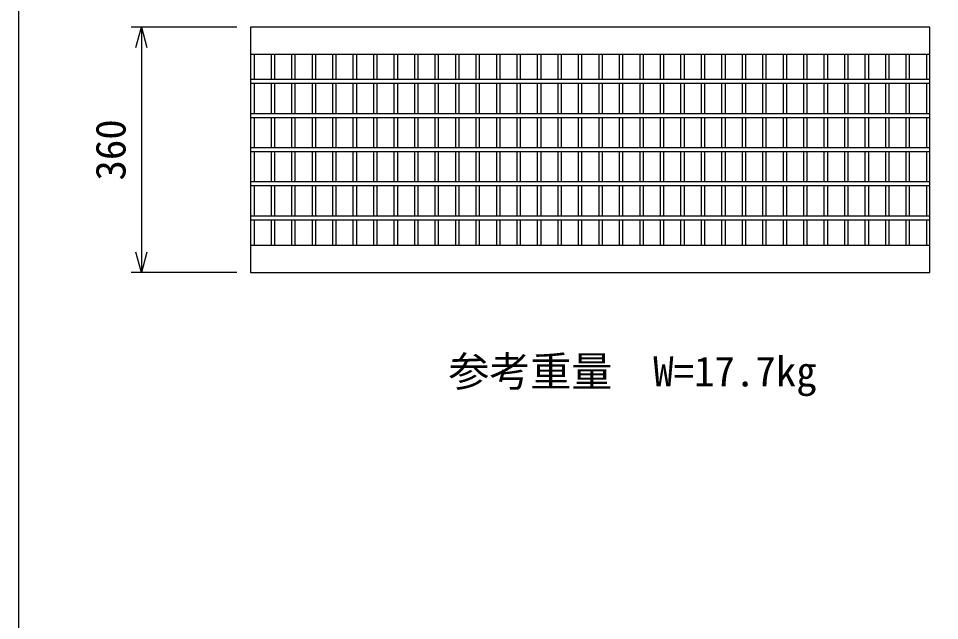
# Model space of a CAD drawing. Units: millimetres, scale not verified. Extents: x -25200 to 25200, y -8910 to 8910.
# Drawn here: x -17717 to -16367, y -4415 to -3532 of the extents above; entities that cross this region are included whole.
import ezdxf
from ezdxf.enums import TextEntityAlignment as Align

# ---------------------------------------------------------------- set-up
doc = ezdxf.new("R2010")
doc.units = ezdxf.units.MM
doc.header["$LTSCALE"] = 30
for name, color, linetype, lineweight in [('0-0_DIM', 7, 'Continuous', 25), ('0-2_HATCH', 6, 'Continuous', 25), ('0-6_TXT', 7, 'Continuous', 25)]:
    doc.layers.add(name, color=color, linetype=linetype, lineweight=lineweight)
doc.styles.add('ＭＳ ゴシック', font='')
doc.styles.get('ＭＳ ゴシック').set_extended_font_data('MS Gothic')

msp = doc.modelspace()

# ---------------------------------------------------------------- linework, layer by layer
at = {"layer": '0-0_DIM'}
for p, q in [((-17396.52, -3545.01), (-17551.52, -3545.01)), ((-17536.52, -3545.01), (-17536.52, -3905.01)), ((-17396.52, -3905.01), (-17551.52, -3905.01))]:
    msp.add_line(p, q, dxfattribs=at)
for points in [[(-17544.56, -3575.01), (-17536.52, -3545.01), (-17528.48, -3575.01)], [(-17528.48, -3875.01), (-17536.52, -3905.01), (-17544.56, -3875.01)]]:
    msp.add_lwpolyline(points, dxfattribs=at)
at = {"layer": '0-2_HATCH'}
for p, q in [((-17376.52, -3585.01), (-16381.52, -3585.01)), ((-17371.52, -3585.01), (-17371.52, -3622.01)), ((-17346.52, -3585.01), (-17346.52, -3622.01)), ((-17341.52, -3585.01), (-17341.52, -3622.01)), ((-17316.52, -3585.01), (-17316.52, -3622.01)), ((-17311.52, -3585.01), (-17311.52, -3622.01)), ((-17286.52, -3585.01), (-17286.52, -3622.01)), ((-17281.52, -3585.01), (-17281.52, -3622.01)), ((-17256.52, -3585.01), (-17256.52, -3622.01)), ((-17251.52, -3585.01), (-17251.52, -3622.01)), ((-17226.52, -3585.01), (-17226.52, -3622.01)), ((-17221.52, -3585.01), (-17221.52, -3622.01)), ((-17196.52, -3585.01), (-17196.52, -3622.01)), ((-17191.52, -3585.01), (-17191.52, -3622.01)), ((-17166.52, -3585.01), (-17166.52, -3622.01)), ((-17161.52, -3585.01), (-17161.52, -3622.01)), ((-17136.52, -3585.01), (-17136.52, -3622.01)), ((-17131.52, -3585.01), (-17131.52, -3622.01)), ((-17106.52, -3585.01), (-17106.52, -3622.01)), ((-17101.52, -3585.01), (-17101.52, -3622.01)), ((-17076.52, -3585.01), (-17076.52, -3622.01)), ((-17071.52, -3585.01), (-17071.52, -3622.01)), ((-17046.52, -3585.01), (-17046.52, -3622.01)), ((-17041.52, -3585.01), (-17041.52, -3622.01)), ((-17016.52, -3585.01), (-17016.52, -3622.01)), ((-17011.52, -3585.01), (-17011.52, -3622.01)), ((-16986.52, -3585.01), (-16986.52, -3622.01)), ((-16981.52, -3585.01), (-16981.52, -3622.01)), ((-16956.52, -3585.01), (-16956.52, -3622.01)), ((-16951.52, -3585.01), (-16951.52, -3622.01)), ((-16926.52, -3585.01), (-16926.52, -3622.01)), ((-16921.52, -3585.01), (-16921.52, -3622.01)), ((-16896.52, -3585.01), (-16896.52, -3622.01)), ((-16891.52, -3585.01), (-16891.52, -3622.01)), ((-16866.52, -3585.01), (-16866.52, -3622.01)), ((-16861.52, -3585.01), (-16861.52, -3622.01)), ((-16836.52, -3585.01), (-16836.52, -3622.01)), ((-16831.52, -3585.01), (-16831.52, -3622.01)), ((-16806.52, -3585.01), (-16806.52, -3622.01)), ((-16801.52, -3585.01), (-16801.52, -3622.01)), ((-16776.52, -3585.01), (-16776.52, -3622.01)), ((-16771.52, -3585.01), (-16771.52, -3622.01)), ((-16746.52, -3585.01), (-16746.52, -3622.01)), ((-16741.52, -3585.01), (-16741.52, -3622.01)), ((-16716.52, -3585.01), (-16716.52, -3622.01)), ((-16711.52, -3585.01), (-16711.52, -3622.01)), ((-16686.52, -3585.01), (-16686.52, -3622.01)), ((-16681.52, -3585.01), (-16681.52, -3622.01)), ((-16656.52, -3585.01), (-16656.52, -3622.01)), ((-16651.52, -3585.01), (-16651.52, -3622.01)), ((-16626.52, -3585.01), (-16626.52, -3622.01)), ((-16621.52, -3585.01), (-16621.52, -3622.01)), ((-16596.52, -3585.01), (-16596.52, -3622.01)), ((-16591.52, -3585.01), (-16591.52, -3622.01)), ((-16566.52, -3585.01), (-16566.52, -3622.01)), ((-16561.52, -3585.01), (-16561.52, -3622.01)), ((-16536.52, -3585.01), (-16536.52, -3622.01)), ((-16531.52, -3585.01), (-16531.52, -3622.01)), ((-16506.52, -3585.01), (-16506.52, -3622.01)), ((-16501.52, -3585.01), (-16501.52, -3622.01)), ((-16476.52, -3585.01), (-16476.52, -3622.01)), ((-16471.52, -3585.01), (-16471.52, -3622.01)), ((-16446.52, -3585.01), (-16446.52, -3622.01)), ((-16441.52, -3585.01), (-16441.52, -3622.01)), ((-16416.52, -3585.01), (-16416.52, -3622.01)), ((-16411.52, -3585.01), (-16411.52, -3622.01)), ((-16386.52, -3585.01), (-16386.52, -3622.01)), ((-16381.52, -3622.01), (-17376.52, -3622.01)), ((-16381.52, -3628.01), (-17376.52, -3628.01)), ((-17371.52, -3628.01), (-17371.52, -3672.01)), ((-17346.52, -3628.01), (-17346.52, -3672.01)), ((-17341.52, -3628.01), (-17341.52, -3672.01)), ((-17316.52, -3628.01), (-17316.52, -3672.01)), ((-17311.52, -3628.01), (-17311.52, -3672.01)), ((-17286.52, -3628.01), (-17286.52, -3672.01)), ((-17281.52, -3628.01), (-17281.52, -3672.01)), ((-17256.52, -3628.01), (-17256.52, -3672.01)), ((-17251.52, -3628.01), (-17251.52, -3672.01)), ((-17226.52, -3628.01), (-17226.52, -3672.01)), ((-17221.52, -3628.01), (-17221.52, -3672.01)), ((-17196.52, -3628.01), (-17196.52, -3672.01)), ((-17191.52, -3628.01), (-17191.52, -3672.01)), ((-17166.52, -3628.01), (-17166.52, -3672.01)), ((-17161.52, -3628.01), (-17161.52, -3672.01)), ((-17136.52, -3628.01), (-17136.52, -3672.01)), ((-17131.52, -3628.01), (-17131.52, -3672.01)), ((-17106.52, -3628.01), (-17106.52, -3672.01)), ((-17101.52, -3628.01), (-17101.52, -3672.01)), ((-17076.52, -3628.01), (-17076.52, -3672.01)), ((-17071.52, -3628.01), (-17071.52, -3672.01)), ((-17046.52, -3628.01), (-17046.52, -3672.01)), ((-17041.52, -3628.01), (-17041.52, -3672.01)), ((-17016.52, -3628.01), (-17016.52, -3672.01)), ((-17011.52, -3628.01), (-17011.52, -3672.01)), ((-16986.52, -3628.01), (-16986.52, -3672.01)), ((-16981.52, -3628.01), (-16981.52, -3672.01)), ((-16956.52, -3628.01), (-16956.52, -3672.01)), ((-16951.52, -3628.01), (-16951.52, -3672.01)), ((-16926.52, -3628.01), (-16926.52, -3672.01)), ((-16921.52, -3628.01), (-16921.52, -3672.01)), ((-16896.52, -3628.01), (-16896.52, -3672.01)), ((-16891.52, -3628.01), (-16891.52, -3672.01)), ((-16866.52, -3628.01), (-16866.52, -3672.01)), ((-16861.52, -3628.01), (-16861.52, -3672.01)), ((-16836.52, -3628.01), (-16836.52, -3672.01)), ((-16831.52, -3628.01), (-16831.52, -3672.01)), ((-16806.52, -3628.01), (-16806.52, -3672.01)), ((-16801.52, -3628.01), (-16801.52, -3672.01)), ((-16776.52, -3628.01), (-16776.52, -3672.01)), ((-16771.52, -3628.01), (-16771.52, -3672.01)), ((-16746.52, -3628.01), (-16746.52, -3672.01)), ((-16741.52, -3628.01), (-16741.52, -3672.01)), ((-16716.52, -3628.01), (-16716.52, -3672.01)), ((-16711.52, -3628.01), (-16711.52, -3672.01)), ((-16686.52, -3628.01), (-16686.52, -3672.01)), ((-16681.52, -3628.01), (-16681.52, -3672.01)), ((-16656.52, -3628.01), (-16656.52, -3672.01)), ((-16651.52, -3628.01), (-16651.52, -3672.01)), ((-16626.52, -3628.01), (-16626.52, -3672.01)), ((-16621.52, -3628.01), (-16621.52, -3672.01)), ((-16596.52, -3628.01), (-16596.52, -3672.01)), ((-16591.52, -3628.01), (-16591.52, -3672.01)), ((-16566.52, -3628.01), (-16566.52, -3672.01)), ((-16561.52, -3628.01), (-16561.52, -3672.01)), ((-16536.52, -3628.01), (-16536.52, -3672.01)), ((-16531.52, -3628.01), (-16531.52, -3672.01)), ((-16506.52, -3628.01), (-16506.52, -3672.01)), ((-16501.52, -3628.01), (-16501.52, -3672.01)), ((-16476.52, -3628.01), (-16476.52, -3672.01)), ((-16471.52, -3628.01), (-16471.52, -3672.01)), ((-16446.52, -3628.01), (-16446.52, -3672.01)), ((-16441.52, -3628.01), (-16441.52, -3672.01)), ((-16416.52, -3628.01), (-16416.52, -3672.01)), ((-16411.52, -3628.01), (-16411.52, -3672.01)), ((-16386.52, -3628.01), (-16386.52, -3672.01)), ((-16381.52, -3672.01), (-17376.52, -3672.01)), ((-16381.52, -3678.01), (-17376.52, -3678.01)), ((-17371.52, -3678.01), (-17371.52, -3722.01)), ((-17346.52, -3678.01), (-17346.52, -3722.01)), ((-17341.52, -3678.01), (-17341.52, -3722.01)), ((-17316.52, -3678.01), (-17316.52, -3722.01)), ((-17311.52, -3678.01), (-17311.52, -3722.01)), ((-17286.52, -3678.01), (-17286.52, -3722.01)), ((-17281.52, -3678.01), (-17281.52, -3722.01)), ((-17256.52, -3678.01), (-17256.52, -3722.01)), ((-17251.52, -3678.01), (-17251.52, -3722.01)), ((-17226.52, -3678.01), (-17226.52, -3722.01)), ((-17221.52, -3678.01), (-17221.52, -3722.01)), ((-17196.52, -3678.01), (-17196.52, -3722.01)), ((-17191.52, -3678.01), (-17191.52, -3722.01)), ((-17166.52, -3678.01), (-17166.52, -3722.01)), ((-17161.52, -3678.01), (-17161.52, -3722.01)), ((-17136.52, -3678.01), (-17136.52, -3722.01)), ((-17131.52, -3678.01), (-17131.52, -3722.01)), ((-17106.52, -3678.01), (-17106.52, -3722.01)), ((-17101.52, -3678.01), (-17101.52, -3722.01)), ((-17076.52, -3678.01), (-17076.52, -3722.01)), ((-17071.52, -3678.01), (-17071.52, -3722.01)), ((-17046.52, -3678.01), (-17046.52, -3722.01)), ((-17041.52, -3678.01), (-17041.52, -3722.01)), ((-17016.52, -3678.01), (-17016.52, -3722.01)), ((-17011.52, -3678.01), (-17011.52, -3722.01)), ((-16986.52, -3678.01), (-16986.52, -3722.01)), ((-16981.52, -3678.01), (-16981.52, -3722.01)), ((-16956.52, -3678.01), (-16956.52, -3722.01)), ((-16951.52, -3678.01), (-16951.52, -3722.01)), ((-16926.52, -3678.01), (-16926.52, -3722.01)), ((-16921.52, -3678.01), (-16921.52, -3722.01)), ((-16896.52, -3678.01), (-16896.52, -3722.01)), ((-16891.52, -3678.01), (-16891.52, -3722.01)), ((-16866.52, -3678.01), (-16866.52, -3722.01)), ((-16861.52, -3678.01), (-16861.52, -3722.01)), ((-16836.52, -3678.01), (-16836.52, -3722.01)), ((-16831.52, -3678.01), (-16831.52, -3722.01)), ((-16806.52, -3678.01), (-16806.52, -3722.01)), ((-16801.52, -3678.01), (-16801.52, -3722.01)), ((-16776.52, -3678.01), (-16776.52, -3722.01)), ((-16771.52, -3678.01), (-16771.52, -3722.01)), ((-16746.52, -3678.01), (-16746.52, -3722.01)), ((-16741.52, -3678.01), (-16741.52, -3722.01)), ((-16716.52, -3678.01), (-16716.52, -3722.01)), ((-16711.52, -3678.01), (-16711.52, -3722.01)), ((-16686.52, -3678.01), (-16686.52, -3722.01)), ((-16681.52, -3678.01), (-16681.52, -3722.01)), ((-16656.52, -3678.01), (-16656.52, -3722.01)), ((-16651.52, -3678.01), (-16651.52, -3722.01)), ((-16626.52, -3678.01), (-16626.52, -3722.01)), ((-16621.52, -3678.01), (-16621.52, -3722.01)), ((-16596.52, -3678.01), (-16596.52, -3722.01)), ((-16591.52, -3678.01), (-16591.52, -3722.01)), ((-16566.52, -3678.01), (-16566.52, -3722.01)), ((-16561.52, -3678.01), (-16561.52, -3722.01)), ((-16536.52, -3678.01), (-16536.52, -3722.01)), ((-16531.52, -3678.01), (-16531.52, -3722.01)), ((-16506.52, -3678.01), (-16506.52, -3722.01)), ((-16501.52, -3678.01), (-16501.52, -3722.01)), ((-16476.52, -3678.01), (-16476.52, -3722.01)), ((-16471.52, -3678.01), (-16471.52, -3722.01)), ((-16446.52, -3678.01), (-16446.52, -3722.01)), ((-16441.52, -3678.01), (-16441.52, -3722.01)), ((-16416.52, -3678.01), (-16416.52, -3722.01)), ((-16411.52, -3678.01), (-16411.52, -3722.01)), ((-16386.52, -3678.01), (-16386.52, -3722.01)), ((-16381.52, -3722.01), (-17376.52, -3722.01)), ((-16381.52, -3728.01), (-17376.52, -3728.01)), ((-17371.52, -3728.01), (-17371.52, -3772.01)), ((-17346.52, -3728.01), (-17346.52, -3772.01)), ((-17341.52, -3728.01), (-17341.52, -3772.01)), ((-17316.52, -3728.01), (-17316.52, -3772.01)), ((-17311.52, -3728.01), (-17311.52, -3772.01)), ((-17286.52, -3728.01), (-17286.52, -3772.01)), ((-17281.52, -3728.01), (-17281.52, -3772.01)), ((-17256.52, -3728.01), (-17256.52, -3772.01)), ((-17251.52, -3728.01), (-17251.52, -3772.01)), ((-17226.52, -3728.01), (-17226.52, -3772.01)), ((-17221.52, -3728.01), (-17221.52, -3772.01)), ((-17196.52, -3728.01), (-17196.52, -3772.01)), ((-17191.52, -3728.01), (-17191.52, -3772.01)), ((-17166.52, -3728.01), (-17166.52, -3772.01)), ((-17161.52, -3728.01), (-17161.52, -3772.01)), ((-17136.52, -3728.01), (-17136.52, -3772.01)), ((-17131.52, -3728.01), (-17131.52, -3772.01)), ((-17106.52, -3728.01), (-17106.52, -3772.01)), ((-17101.52, -3728.01), (-17101.52, -3772.01)), ((-17076.52, -3728.01), (-17076.52, -3772.01)), ((-17071.52, -3728.01), (-17071.52, -3772.01)), ((-17046.52, -3728.01), (-17046.52, -3772.01)), ((-17041.52, -3728.01), (-17041.52, -3772.01)), ((-17016.52, -3728.01), (-17016.52, -3772.01)), ((-17011.52, -3728.01), (-17011.52, -3772.01)), ((-16986.52, -3728.01), (-16986.52, -3772.01)), ((-16981.52, -3728.01), (-16981.52, -3772.01)), ((-16956.52, -3728.01), (-16956.52, -3772.01)), ((-16951.52, -3728.01), (-16951.52, -3772.01)), ((-16926.52, -3728.01), (-16926.52, -3772.01)), ((-16921.52, -3728.01), (-16921.52, -3772.01)), ((-16896.52, -3728.01), (-16896.52, -3772.01)), ((-16891.52, -3728.01), (-16891.52, -3772.01)), ((-16866.52, -3728.01), (-16866.52, -3772.01)), ((-16861.52, -3728.01), (-16861.52, -3772.01)), ((-16836.52, -3728.01), (-16836.52, -3772.01)), ((-16831.52, -3728.01), (-16831.52, -3772.01)), ((-16806.52, -3728.01), (-16806.52, -3772.01)), ((-16801.52, -3728.01), (-16801.52, -3772.01)), ((-16776.52, -3728.01), (-16776.52, -3772.01)), ((-16771.52, -3728.01), (-16771.52, -3772.01)), ((-16746.52, -3728.01), (-16746.52, -3772.01)), ((-16741.52, -3728.01), (-16741.52, -3772.01)), ((-16716.52, -3728.01), (-16716.52, -3772.01)), ((-16711.52, -3728.01), (-16711.52, -3772.01)), ((-16686.52, -3728.01), (-16686.52, -3772.01)), ((-16681.52, -3728.01), (-16681.52, -3772.01)), ((-16656.52, -3728.01), (-16656.52, -3772.01)), ((-16651.52, -3728.01), (-16651.52, -3772.01)), ((-16626.52, -3728.01), (-16626.52, -3772.01)), ((-16621.52, -3728.01), (-16621.52, -3772.01)), ((-16596.52, -3728.01), (-16596.52, -3772.01)), ((-16591.52, -3728.01), (-16591.52, -3772.01)), ((-16566.52, -3728.01), (-16566.52, -3772.01)), ((-16561.52, -3728.01), (-16561.52, -3772.01)), ((-16536.52, -3728.01), (-16536.52, -3772.01)), ((-16531.52, -3728.01), (-16531.52, -3772.01)), ((-16506.52, -3728.01), (-16506.52, -3772.01)), ((-16501.52, -3728.01), (-16501.52, -3772.01)), ((-16476.52, -3728.01), (-16476.52, -3772.01)), ((-16471.52, -3728.01), (-16471.52, -3772.01)), ((-16446.52, -3728.01), (-16446.52, -3772.01)), ((-16441.52, -3728.01), (-16441.52, -3772.01)), ((-16416.52, -3728.01), (-16416.52, -3772.01)), ((-16411.52, -3728.01), (-16411.52, -3772.01)), ((-16386.52, -3728.01), (-16386.52, -3772.01)), ((-16381.52, -3772.01), (-17376.52, -3772.01)), ((-16381.52, -3778.01), (-17376.52, -3778.01)), ((-17371.52, -3778.01), (-17371.52, -3822.01)), ((-17346.52, -3778.01), (-17346.52, -3822.01)), ((-17341.52, -3778.01), (-17341.52, -3822.01)), ((-17316.52, -3778.01), (-17316.52, -3822.01)), ((-17311.52, -3778.01), (-17311.52, -3822.01)), ((-17286.52, -3778.01), (-17286.52, -3822.01)), ((-17281.52, -3778.01), (-17281.52, -3822.01)), ((-17256.52, -3778.01), (-17256.52, -3822.01)), ((-17251.52, -3778.01), (-17251.52, -3822.01)), ((-17226.52, -3778.01), (-17226.52, -3822.01)), ((-17221.52, -3778.01), (-17221.52, -3822.01)), ((-17196.52, -3778.01), (-17196.52, -3822.01)), ((-17191.52, -3778.01), (-17191.52, -3822.01)), ((-17166.52, -3778.01), (-17166.52, -3822.01)), ((-17161.52, -3778.01), (-17161.52, -3822.01)), ((-17136.52, -3778.01), (-17136.52, -3822.01)), ((-17131.52, -3778.01), (-17131.52, -3822.01)), ((-17106.52, -3778.01), (-17106.52, -3822.01)), ((-17101.52, -3778.01), (-17101.52, -3822.01)), ((-17076.52, -3778.01), (-17076.52, -3822.01)), ((-17071.52, -3778.01), (-17071.52, -3822.01)), ((-17046.52, -3778.01), (-17046.52, -3822.01)), ((-17041.52, -3778.01), (-17041.52, -3822.01)), ((-17016.52, -3778.01), (-17016.52, -3822.01)), ((-17011.52, -3778.01), (-17011.52, -3822.01)), ((-16986.52, -3778.01), (-16986.52, -3822.01)), ((-16981.52, -3778.01), (-16981.52, -3822.01)), ((-16956.52, -3778.01), (-16956.52, -3822.01)), ((-16951.52, -3778.01), (-16951.52, -3822.01)), ((-16926.52, -3778.01), (-16926.52, -3822.01)), ((-16921.52, -3778.01), (-16921.52, -3822.01)), ((-16896.52, -3778.01), (-16896.52, -3822.01)), ((-16891.52, -3778.01), (-16891.52, -3822.01)), ((-16866.52, -3778.01), (-16866.52, -3822.01)), ((-16861.52, -3778.01), (-16861.52, -3822.01)), ((-16836.52, -3778.01), (-16836.52, -3822.01)), ((-16831.52, -3778.01), (-16831.52, -3822.01)), ((-16806.52, -3778.01), (-16806.52, -3822.01)), ((-16801.52, -3778.01), (-16801.52, -3822.01)), ((-16776.52, -3778.01), (-16776.52, -3822.01)), ((-16771.52, -3778.01), (-16771.52, -3822.01)), ((-16746.52, -3778.01), (-16746.52, -3822.01)), ((-16741.52, -3778.01), (-16741.52, -3822.01)), ((-16716.52, -3778.01), (-16716.52, -3822.01)), ((-16711.52, -3778.01), (-16711.52, -3822.01)), ((-16686.52, -3778.01), (-16686.52, -3822.01)), ((-16681.52, -3778.01), (-16681.52, -3822.01)), ((-16656.52, -3778.01), (-16656.52, -3822.01)), ((-16651.52, -3778.01), (-16651.52, -3822.01)), ((-16626.52, -3778.01), (-16626.52, -3822.01)), ((-16621.52, -3778.01), (-16621.52, -3822.01)), ((-16596.52, -3778.01), (-16596.52, -3822.01)), ((-16591.52, -3778.01), (-16591.52, -3822.01)), ((-16566.52, -3778.01), (-16566.52, -3822.01)), ((-16561.52, -3778.01), (-16561.52, -3822.01)), ((-16536.52, -3778.01), (-16536.52, -3822.01)), ((-16531.52, -3778.01), (-16531.52, -3822.01)), ((-16506.52, -3778.01), (-16506.52, -3822.01)), ((-16501.52, -3778.01), (-16501.52, -3822.01)), ((-16476.52, -3778.01), (-16476.52, -3822.01)), ((-16471.52, -3778.01), (-16471.52, -3822.01)), ((-16446.52, -3778.01), (-16446.52, -3822.01)), ((-16441.52, -3778.01), (-16441.52, -3822.01)), ((-16416.52, -3778.01), (-16416.52, -3822.01)), ((-16411.52, -3778.01), (-16411.52, -3822.01)), ((-16386.52, -3778.01), (-16386.52, -3822.01)), ((-16381.52, -3822.01), (-17376.52, -3822.01)), ((-16381.52, -3828.01), (-17376.52, -3828.01)), ((-17371.52, -3828.01), (-17371.52, -3865.01)), ((-17346.52, -3828.01), (-17346.52, -3865.01)), ((-17341.52, -3828.01), (-17341.52, -3865.01)), ((-17316.52, -3828.01), (-17316.52, -3865.01)), ((-17311.52, -3828.01), (-17311.52, -3865.01)), ((-17286.52, -3828.01), (-17286.52, -3865.01)), ((-17281.52, -3828.01), (-17281.52, -3865.01)), ((-17256.52, -3828.01), (-17256.52, -3865.01)), ((-17251.52, -3828.01), (-17251.52, -3865.01)), ((-17226.52, -3828.01), (-17226.52, -3865.01)), ((-17221.52, -3828.01), (-17221.52, -3865.01)), ((-17196.52, -3828.01), (-17196.52, -3865.01)), ((-17191.52, -3828.01), (-17191.52, -3865.01)), ((-17166.52, -3828.01), (-17166.52, -3865.01)), ((-17161.52, -3828.01), (-17161.52, -3865.01)), ((-17136.52, -3828.01), (-17136.52, -3865.01)), ((-17131.52, -3828.01), (-17131.52, -3865.01)), ((-17106.52, -3828.01), (-17106.52, -3865.01)), ((-17101.52, -3828.01), (-17101.52, -3865.01)), ((-17076.52, -3828.01), (-17076.52, -3865.01)), ((-17071.52, -3828.01), (-17071.52, -3865.01)), ((-17046.52, -3828.01), (-17046.52, -3865.01)), ((-17041.52, -3828.01), (-17041.52, -3865.01)), ((-17016.52, -3828.01), (-17016.52, -3865.01)), ((-17011.52, -3828.01), (-17011.52, -3865.01)), ((-16986.52, -3828.01), (-16986.52, -3865.01)), ((-16981.52, -3828.01), (-16981.52, -3865.01)), ((-16956.52, -3828.01), (-16956.52, -3865.01)), ((-16951.52, -3828.01), (-16951.52, -3865.01)), ((-16926.52, -3828.01), (-16926.52, -3865.01)), ((-16921.52, -3828.01), (-16921.52, -3865.01)), ((-16896.52, -3828.01), (-16896.52, -3865.01)), ((-16891.52, -3828.01), (-16891.52, -3865.01)), ((-16866.52, -3828.01), (-16866.52, -3865.01)), ((-16861.52, -3828.01), (-16861.52, -3865.01)), ((-16836.52, -3828.01), (-16836.52, -3865.01)), ((-16831.52, -3828.01), (-16831.52, -3865.01)), ((-16806.52, -3828.01), (-16806.52, -3865.01)), ((-16801.52, -3828.01), (-16801.52, -3865.01)), ((-16776.52, -3828.01), (-16776.52, -3865.01)), ((-16771.52, -3828.01), (-16771.52, -3865.01)), ((-16746.52, -3828.01), (-16746.52, -3865.01)), ((-16741.52, -3828.01), (-16741.52, -3865.01)), ((-16716.52, -3828.01), (-16716.52, -3865.01)), ((-16711.52, -3828.01), (-16711.52, -3865.01)), ((-16686.52, -3828.01), (-16686.52, -3865.01)), ((-16681.52, -3828.01), (-16681.52, -3865.01)), ((-16656.52, -3828.01), (-16656.52, -3865.01)), ((-16651.52, -3828.01), (-16651.52, -3865.01)), ((-16626.52, -3828.01), (-16626.52, -3865.01)), ((-16621.52, -3828.01), (-16621.52, -3865.01)), ((-16596.52, -3828.01), (-16596.52, -3865.01)), ((-16591.52, -3828.01), (-16591.52, -3865.01)), ((-16566.52, -3828.01), (-16566.52, -3865.01)), ((-16561.52, -3828.01), (-16561.52, -3865.01)), ((-16536.52, -3828.01), (-16536.52, -3865.01)), ((-16531.52, -3828.01), (-16531.52, -3865.01)), ((-16506.52, -3828.01), (-16506.52, -3865.01)), ((-16501.52, -3828.01), (-16501.52, -3865.01)), ((-16476.52, -3828.01), (-16476.52, -3865.01)), ((-16471.52, -3828.01), (-16471.52, -3865.01)), ((-16446.52, -3828.01), (-16446.52, -3865.01)), ((-16441.52, -3828.01), (-16441.52, -3865.01)), ((-16416.52, -3828.01), (-16416.52, -3865.01)), ((-16411.52, -3828.01), (-16411.52, -3865.01)), ((-16386.52, -3828.01), (-16386.52, -3865.01)), ((-16381.52, -3865.01), (-17376.52, -3865.01))]:
    msp.add_line(p, q, dxfattribs=at)
msp.add_lwpolyline([(-17376.52, -3545.01), (-17376.52, -3905.01), (-16381.52, -3905.01), (-16381.52, -3545.01)], close=True, dxfattribs=at)
at = {"layer": '0-6_TXT'}
msp.add_lwpolyline([(-17716.68, -7188.51), (-15616.68, -7188.51), (-15616.68, -1778.68), (-17716.68, -1778.68)], close=True, dxfattribs=at)

# ---------------------------------------------------------------- texts
at = {"layer": '0-0_DIM', "style": 'ＭＳ ゴシック'}
msp.add_text('360', height=43.99, rotation=90, dxfattribs=at).set_placement((-17546.52, -3770.01), align=Align.BOTTOM_LEFT)
msp.add_text('参考重量\u3000W=17.7kg', height=43.99, dxfattribs=at).set_placement((-17086.68, -4085.01), align=Align.BOTTOM_LEFT)

doc.saveas('drawing.dxf')
